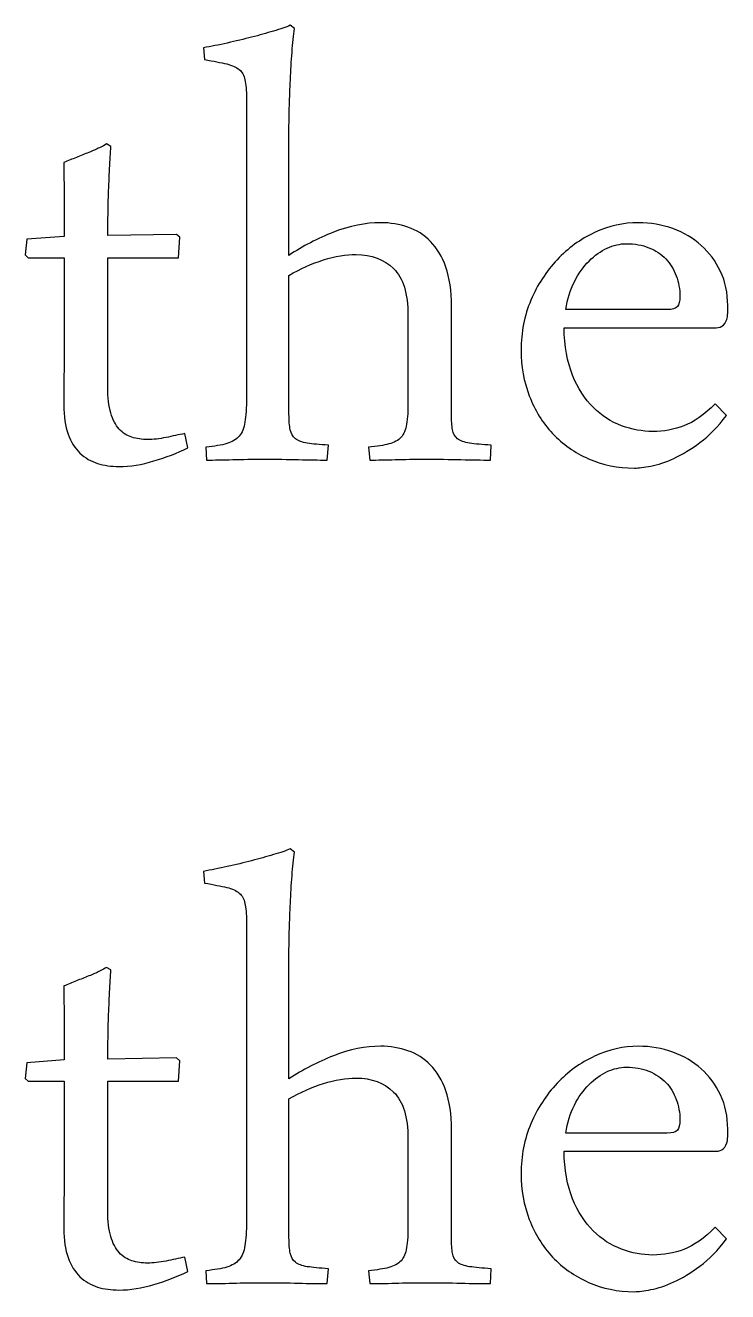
# Model space of a CAD drawing. Extents: x -303 to 288, y -142 to 145.
# Drawn here: x -35.33 to -28.11, y -122.49 to -109.47 of the extents above; entities that cross this region are included whole.
import ezdxf

# ---------------------------------------------------------------- set-up
doc = ezdxf.new("R2010")
doc.units = 0
doc.header["$MEASUREMENT"] = 0
doc.layers.add('LAYER_1', color=7, linetype='CONTINUOUS')

msp = doc.modelspace()

# ---------------------------------------------------------------- linework, layer by layer
at = {"layer": 'LAYER_1', "color": 250}
for points, knots in [([(-32.5619, -109.5019), (-32.5732, -109.571), (-32.5817, -109.6529), (-32.5888, -109.746), (-32.5888, -109.746), (-32.5958, -109.8406), (-32.6015, -109.9337), (-32.6057, -110.0282), (-32.6057, -110.0282), (-32.6099, -110.1214), (-32.6127, -110.2089), (-32.6156, -110.2921), (-32.6156, -110.2921), (-32.6184, -110.3754), (-32.6198, -110.4403), (-32.6198, -110.4911), (-32.6198, -110.4911), (-32.6198, -110.4911), (-32.6198, -111.8344), (-32.6198, -111.8344), (-32.6198, -111.8344), (-32.4787, -111.7399), (-32.3263, -111.6609), (-32.1612, -111.596), (-32.1612, -111.596), (-31.9947, -111.5311), (-31.8338, -111.4986), (-31.6772, -111.4986), (-31.6772, -111.4986), (-31.5784, -111.4986), (-31.4839, -111.5141), (-31.3964, -111.5452), (-31.3964, -111.5452), (-31.3075, -111.5748), (-31.2299, -111.6242), (-31.165, -111.6919), (-31.165, -111.6919), (-31.0986, -111.7597), (-31.0464, -111.8471), (-31.0069, -111.9558), (-31.0069, -111.9558), (-30.9688, -112.0645), (-30.9491, -112.1985), (-30.9491, -112.3551), (-30.9491, -112.3551), (-30.9491, -112.3551), (-30.9491, -113.4671), (-30.9491, -113.4671), (-30.9491, -113.4671), (-30.9491, -113.5334), (-30.9462, -113.5856), (-30.9392, -113.6265), (-30.9392, -113.6265), (-30.9321, -113.6661), (-30.9152, -113.6971), (-30.887, -113.7197), (-30.887, -113.7197), (-30.8602, -113.7408), (-30.8178, -113.7564), (-30.7628, -113.7648), (-30.7628, -113.7648), (-30.7078, -113.7733), (-30.6344, -113.7804), (-30.5398, -113.786), (-30.5398, -113.786), (-30.5398, -113.786), (-30.5483, -113.9384), (-30.5483, -113.9384), (-30.5483, -113.9384), (-30.6372, -113.9384), (-30.7374, -113.937), (-30.8517, -113.9342), (-30.8517, -113.9342), (-30.966, -113.9313), (-31.0902, -113.9299), (-31.2228, -113.9299), (-31.2228, -113.9299), (-31.3301, -113.9299), (-31.4317, -113.9313), (-31.5276, -113.9342), (-31.5276, -113.9342), (-31.625, -113.937), (-31.711, -113.9384), (-31.7887, -113.9384), (-31.7887, -113.9384), (-31.7887, -113.9384), (-31.8014, -113.8058), (-31.8014, -113.8058), (-31.8014, -113.8058), (-31.7153, -113.7973), (-31.6461, -113.7874), (-31.5925, -113.7733), (-31.5925, -113.7733), (-31.5389, -113.7592), (-31.4966, -113.7366), (-31.4683, -113.7042), (-31.4683, -113.7042), (-31.4387, -113.6731), (-31.4204, -113.628), (-31.4105, -113.5687), (-31.4105, -113.5687), (-31.4006, -113.5094), (-31.3964, -113.4276), (-31.3964, -113.3217), (-31.3964, -113.3217), (-31.3964, -113.3217), (-31.3964, -112.4497), (-31.3964, -112.4497), (-31.3964, -112.4497), (-31.3964, -112.2267), (-31.4458, -112.0673), (-31.5445, -111.9699), (-31.5445, -111.9699), (-31.6433, -111.874), (-31.7717, -111.826), (-31.9298, -111.826), (-31.9298, -111.826), (-32.0342, -111.826), (-32.1457, -111.8443), (-32.2642, -111.881), (-32.2642, -111.881), (-32.3827, -111.9191), (-32.5013, -111.9713), (-32.6198, -112.0405), (-32.6198, -112.0405), (-32.6198, -112.0405), (-32.6198, -113.4671), (-32.6198, -113.4671), (-32.6198, -113.4671), (-32.6198, -113.5334), (-32.6156, -113.5856), (-32.6071, -113.6265), (-32.6071, -113.6265), (-32.5986, -113.6661), (-32.5817, -113.6971), (-32.5535, -113.7197), (-32.5535, -113.7197), (-32.5253, -113.7408), (-32.4857, -113.7564), (-32.4321, -113.7648), (-32.4321, -113.7648), (-32.3771, -113.7733), (-32.3051, -113.7804), (-32.2148, -113.786), (-32.2148, -113.786), (-32.2148, -113.786), (-32.2275, -113.9384), (-32.2275, -113.9384), (-32.2275, -113.9384), (-32.315, -113.9384), (-32.4138, -113.937), (-32.5224, -113.9342), (-32.5224, -113.9342), (-32.6311, -113.9313), (-32.7524, -113.9299), (-32.8837, -113.9299), (-32.8837, -113.9299), (-32.9923, -113.9299), (-33.0967, -113.9313), (-33.1983, -113.9342), (-33.1983, -113.9342), (-33.2999, -113.937), (-33.3903, -113.9384), (-33.4665, -113.9384), (-33.4665, -113.9384), (-33.4665, -113.9384), (-33.4749, -113.8058), (-33.4749, -113.8058), (-33.4749, -113.8058), (-33.3846, -113.7973), (-33.3126, -113.786), (-33.259, -113.7691), (-33.259, -113.7691), (-33.204, -113.7521), (-33.1631, -113.7267), (-33.132, -113.6929), (-33.132, -113.6929), (-33.1024, -113.6576), (-33.0826, -113.6096), (-33.0728, -113.5475), (-33.0728, -113.5475), (-33.0629, -113.4854), (-33.0572, -113.4022), (-33.0572, -113.2978), (-33.0572, -113.2978), (-33.0572, -113.2978), (-33.0572, -110.2173), (-33.0572, -110.2173), (-33.0572, -110.2173), (-33.0572, -110.1383), (-33.0629, -110.0748), (-33.0728, -110.0297), (-33.0728, -110.0297), (-33.0826, -109.9845), (-33.101, -109.9492), (-33.1306, -109.9238), (-33.1306, -109.9238), (-33.1588, -109.8998), (-33.2026, -109.8801), (-33.2604, -109.866), (-33.2604, -109.866), (-33.3183, -109.8519), (-33.3945, -109.8377), (-33.4876, -109.8208), (-33.4876, -109.8208), (-33.4876, -109.8208), (-33.5003, -109.7009), (-33.5003, -109.7009), (-33.5003, -109.7009), (-33.4227, -109.6868), (-33.3409, -109.6712), (-33.2548, -109.6515), (-33.2548, -109.6515), (-33.1673, -109.6317), (-33.084, -109.612), (-33.0036, -109.5908), (-33.0036, -109.5908), (-32.9246, -109.571), (-32.8484, -109.5499), (-32.7793, -109.5287), (-32.7793, -109.5287), (-32.7087, -109.509), (-32.6508, -109.4892), (-32.6071, -109.4694), (-32.6071, -109.4694), (-32.6071, -109.4694), (-32.5619, -109.5019), (-32.5619, -109.5019)], [0, 0, 0, 0, 0.0172414, 0.0172414, 0.0172414, 0.0172414, 0.0344828, 0.0344828, 0.0344828, 0.0344828, 0.0517241, 0.0517241, 0.0517241, 0.0517241, 0.0689655, 0.0689655, 0.0689655, 0.0689655, 0.0862069, 0.0862069, 0.0862069, 0.0862069, 0.1034483, 0.1034483, 0.1034483, 0.1034483, 0.1206897, 0.1206897, 0.1206897, 0.1206897, 0.137931, 0.137931, 0.137931, 0.137931, 0.1551724, 0.1551724, 0.1551724, 0.1551724, 0.1724138, 0.1724138, 0.1724138, 0.1724138, 0.1896552, 0.1896552, 0.1896552, 0.1896552, 0.2068966, 0.2068966, 0.2068966, 0.2068966, 0.2241379, 0.2241379, 0.2241379, 0.2241379, 0.2413793, 0.2413793, 0.2413793, 0.2413793, 0.2586207, 0.2586207, 0.2586207, 0.2586207, 0.2758621, 0.2758621, 0.2758621, 0.2758621, 0.2931034, 0.2931034, 0.2931034, 0.2931034, 0.3103448, 0.3103448, 0.3103448, 0.3103448, 0.3275862, 0.3275862, 0.3275862, 0.3275862, 0.3448276, 0.3448276, 0.3448276, 0.3448276, 0.362069, 0.362069, 0.362069, 0.362069, 0.3793103, 0.3793103, 0.3793103, 0.3793103, 0.3965517, 0.3965517, 0.3965517, 0.3965517, 0.4137931, 0.4137931, 0.4137931, 0.4137931, 0.4310345, 0.4310345, 0.4310345, 0.4310345, 0.4482759, 0.4482759, 0.4482759, 0.4482759, 0.4655172, 0.4655172, 0.4655172, 0.4655172, 0.4827586, 0.4827586, 0.4827586, 0.4827586, 0.5, 0.5, 0.5, 0.5, 0.5172414, 0.5172414, 0.5172414, 0.5172414, 0.5344828, 0.5344828, 0.5344828, 0.5344828, 0.5517241, 0.5517241, 0.5517241, 0.5517241, 0.5689655, 0.5689655, 0.5689655, 0.5689655, 0.5862069, 0.5862069, 0.5862069, 0.5862069, 0.6034483, 0.6034483, 0.6034483, 0.6034483, 0.6206897, 0.6206897, 0.6206897, 0.6206897, 0.637931, 0.637931, 0.637931, 0.637931, 0.6551724, 0.6551724, 0.6551724, 0.6551724, 0.6724138, 0.6724138, 0.6724138, 0.6724138, 0.6896552, 0.6896552, 0.6896552, 0.6896552, 0.7068966, 0.7068966, 0.7068966, 0.7068966, 0.7241379, 0.7241379, 0.7241379, 0.7241379, 0.7413793, 0.7413793, 0.7413793, 0.7413793, 0.7586207, 0.7586207, 0.7586207, 0.7586207, 0.7758621, 0.7758621, 0.7758621, 0.7758621, 0.7931034, 0.7931034, 0.7931034, 0.7931034, 0.8103448, 0.8103448, 0.8103448, 0.8103448, 0.8275862, 0.8275862, 0.8275862, 0.8275862, 0.8448276, 0.8448276, 0.8448276, 0.8448276, 0.862069, 0.862069, 0.862069, 0.862069, 0.8793103, 0.8793103, 0.8793103, 0.8793103, 0.8965517, 0.8965517, 0.8965517, 0.8965517, 0.9137931, 0.9137931, 0.9137931, 0.9137931, 0.9310345, 0.9310345, 0.9310345, 0.9310345, 0.9482759, 0.9482759, 0.9482759, 0.9482759, 0.9655172, 0.9655172, 0.9655172, 0.9655172, 1, 1, 1, 1]), ([(-34.45, -110.714), (-34.4556, -110.7804), (-34.4613, -110.8566), (-34.4641, -110.9426), (-34.4641, -110.9426), (-34.4683, -111.0301), (-34.4726, -111.1162), (-34.4754, -111.2037), (-34.4754, -111.2037), (-34.4782, -111.2912), (-34.4796, -111.3716), (-34.481, -111.4478), (-34.481, -111.4478), (-34.4824, -111.524), (-34.4839, -111.5847), (-34.4839, -111.6313), (-34.4839, -111.6313), (-34.4839, -111.6313), (-33.7769, -111.6186), (-33.7769, -111.6186), (-33.7769, -111.6186), (-33.7769, -111.6186), (-33.743, -111.6482), (-33.743, -111.6482), (-33.743, -111.6482), (-33.743, -111.6482), (-33.7557, -111.8584), (-33.7557, -111.8584), (-33.7557, -111.8584), (-33.7557, -111.8584), (-34.4839, -111.8584), (-34.4839, -111.8584), (-34.4839, -111.8584), (-34.4839, -111.8584), (-34.4839, -113.1905), (-34.4839, -113.1905), (-34.4839, -113.1905), (-34.4839, -113.2978), (-34.4726, -113.3852), (-34.4528, -113.4544), (-34.4528, -113.4544), (-34.4316, -113.5235), (-34.4034, -113.5786), (-34.3653, -113.6195), (-34.3653, -113.6195), (-34.3286, -113.6618), (-34.2849, -113.69), (-34.2355, -113.7042), (-34.2355, -113.7042), (-34.1861, -113.7197), (-34.1325, -113.7281), (-34.0746, -113.7281), (-34.0746, -113.7281), (-34.014, -113.7281), (-33.9505, -113.7211), (-33.8841, -113.707), (-33.8841, -113.707), (-33.8178, -113.6929), (-33.7529, -113.6788), (-33.6894, -113.6661), (-33.6894, -113.6661), (-33.6894, -113.6661), (-33.6612, -113.8142), (-33.6612, -113.8142), (-33.6612, -113.8142), (-33.7684, -113.8664), (-33.8841, -113.9116), (-34.0083, -113.9483), (-34.0083, -113.9483), (-34.1325, -113.9864), (-34.2524, -114.0047), (-34.3681, -114.0047), (-34.3681, -114.0047), (-34.4472, -114.0047), (-34.522, -113.9948), (-34.5883, -113.9737), (-34.5883, -113.9737), (-34.656, -113.9525), (-34.7167, -113.9172), (-34.7689, -113.8678), (-34.7689, -113.8678), (-34.8211, -113.8185), (-34.862, -113.7535), (-34.8902, -113.6717), (-34.8902, -113.6717), (-34.9199, -113.5899), (-34.934, -113.4911), (-34.934, -113.3725), (-34.934, -113.3725), (-34.934, -113.3725), (-34.934, -113.2611), (-34.934, -113.2611), (-34.934, -113.2611), (-34.934, -113.2103), (-34.934, -113.1313), (-34.9326, -113.0212), (-34.9326, -113.0212), (-34.9312, -112.9097), (-34.9298, -112.763), (-34.9298, -112.5781), (-34.9298, -112.5781), (-34.9298, -112.5781), (-34.9298, -111.8584), (-34.9298, -111.8584), (-34.9298, -111.8584), (-34.9298, -111.8584), (-35.3023, -111.8584), (-35.3023, -111.8584), (-35.3023, -111.8584), (-35.3023, -111.8584), (-35.3305, -111.8302), (-35.3305, -111.8302), (-35.3305, -111.8302), (-35.3305, -111.8302), (-35.315, -111.6694), (-35.315, -111.6694), (-35.315, -111.6694), (-35.315, -111.6694), (-34.9298, -111.6397), (-34.9298, -111.6397), (-34.9298, -111.6397), (-34.9298, -111.6397), (-34.9298, -111.2968), (-34.9298, -111.2968), (-34.9298, -111.2968), (-34.9298, -111.2277), (-34.9312, -111.1571), (-34.9326, -111.0866), (-34.9326, -111.0866), (-34.934, -111.0146), (-34.934, -110.9455), (-34.934, -110.8791), (-34.934, -110.8791), (-34.8931, -110.8622), (-34.8493, -110.8453), (-34.8056, -110.8269), (-34.8056, -110.8269), (-34.7618, -110.81), (-34.7195, -110.7916), (-34.6772, -110.7761), (-34.6772, -110.7761), (-34.6363, -110.7592), (-34.5996, -110.7437), (-34.5685, -110.7281), (-34.5685, -110.7281), (-34.5361, -110.7126), (-34.5121, -110.6999), (-34.4951, -110.6886), (-34.4951, -110.6886), (-34.4951, -110.6886), (-34.45, -110.714), (-34.45, -110.714)], [0, 0, 0, 0, 0.025641, 0.025641, 0.025641, 0.025641, 0.0512821, 0.0512821, 0.0512821, 0.0512821, 0.0769231, 0.0769231, 0.0769231, 0.0769231, 0.1025641, 0.1025641, 0.1025641, 0.1025641, 0.1282051, 0.1282051, 0.1282051, 0.1282051, 0.1538462, 0.1538462, 0.1538462, 0.1538462, 0.1794872, 0.1794872, 0.1794872, 0.1794872, 0.2051282, 0.2051282, 0.2051282, 0.2051282, 0.2307692, 0.2307692, 0.2307692, 0.2307692, 0.2564103, 0.2564103, 0.2564103, 0.2564103, 0.2820513, 0.2820513, 0.2820513, 0.2820513, 0.3076923, 0.3076923, 0.3076923, 0.3076923, 0.3333333, 0.3333333, 0.3333333, 0.3333333, 0.3589744, 0.3589744, 0.3589744, 0.3589744, 0.3846154, 0.3846154, 0.3846154, 0.3846154, 0.4102564, 0.4102564, 0.4102564, 0.4102564, 0.4358974, 0.4358974, 0.4358974, 0.4358974, 0.4615385, 0.4615385, 0.4615385, 0.4615385, 0.4871795, 0.4871795, 0.4871795, 0.4871795, 0.5128205, 0.5128205, 0.5128205, 0.5128205, 0.5384615, 0.5384615, 0.5384615, 0.5384615, 0.5641026, 0.5641026, 0.5641026, 0.5641026, 0.5897436, 0.5897436, 0.5897436, 0.5897436, 0.6153846, 0.6153846, 0.6153846, 0.6153846, 0.6410256, 0.6410256, 0.6410256, 0.6410256, 0.6666667, 0.6666667, 0.6666667, 0.6666667, 0.6923077, 0.6923077, 0.6923077, 0.6923077, 0.7179487, 0.7179487, 0.7179487, 0.7179487, 0.7435897, 0.7435897, 0.7435897, 0.7435897, 0.7692308, 0.7692308, 0.7692308, 0.7692308, 0.7948718, 0.7948718, 0.7948718, 0.7948718, 0.8205128, 0.8205128, 0.8205128, 0.8205128, 0.8461538, 0.8461538, 0.8461538, 0.8461538, 0.8717949, 0.8717949, 0.8717949, 0.8717949, 0.8974359, 0.8974359, 0.8974359, 0.8974359, 0.9230769, 0.9230769, 0.9230769, 0.9230769, 0.9487179, 0.9487179, 0.9487179, 0.9487179, 1, 1, 1, 1]), ([(-28.1212, -113.4798), (-28.2101, -113.5955), (-28.3004, -113.6886), (-28.395, -113.7592), (-28.395, -113.7592), (-28.4881, -113.8283), (-28.5784, -113.8834), (-28.6631, -113.9215), (-28.6631, -113.9215), (-28.7492, -113.961), (-28.8268, -113.9864), (-28.8987, -114.0005), (-28.8987, -114.0005), (-28.9707, -114.0146), (-29.0271, -114.0217), (-29.0681, -114.0217), (-29.0681, -114.0217), (-29.2388, -114.0217), (-29.3969, -113.9892), (-29.5394, -113.9257), (-29.5394, -113.9257), (-29.6833, -113.8622), (-29.8061, -113.7761), (-29.9091, -113.6661), (-29.9091, -113.6661), (-30.0135, -113.556), (-30.0925, -113.4262), (-30.149, -113.2794), (-30.149, -113.2794), (-30.2054, -113.1313), (-30.2336, -112.9746), (-30.2336, -112.8095), (-30.2336, -112.8095), (-30.2336, -112.6247), (-30.1998, -112.4539), (-30.1334, -112.2945), (-30.1334, -112.2945), (-30.0657, -112.1364), (-29.9754, -111.9981), (-29.8639, -111.8796), (-29.8639, -111.8796), (-29.7524, -111.7611), (-29.624, -111.6679), (-29.4773, -111.6002), (-29.4773, -111.6002), (-29.3319, -111.5325), (-29.181, -111.4986), (-29.0271, -111.4986), (-29.0271, -111.4986), (-28.903, -111.4986), (-28.7858, -111.5198), (-28.673, -111.5593), (-28.673, -111.5593), (-28.5615, -111.5988), (-28.4641, -111.6567), (-28.3823, -111.7314), (-28.3823, -111.7314), (-28.299, -111.8048), (-28.2327, -111.8951), (-28.1833, -111.9995), (-28.1833, -111.9995), (-28.1339, -112.104), (-28.1099, -112.2211), (-28.1099, -112.3509), (-28.1099, -112.3509), (-28.1099, -112.3509), (-28.1099, -112.4088), (-28.1099, -112.4088), (-28.1099, -112.4088), (-28.1099, -112.4088), (-28.1128, -112.4666), (-28.1128, -112.4666), (-28.1128, -112.4666), (-28.1269, -112.5414), (-28.1664, -112.5781), (-28.2285, -112.5781), (-28.2285, -112.5781), (-28.2285, -112.5781), (-29.792, -112.5781), (-29.792, -112.5781), (-29.792, -112.5781), (-29.7891, -112.7686), (-29.7595, -112.9309), (-29.7045, -113.0663), (-29.7045, -113.0663), (-29.6494, -113.2018), (-29.5789, -113.3119), (-29.4914, -113.3965), (-29.4914, -113.3965), (-29.4053, -113.4826), (-29.308, -113.5447), (-29.2007, -113.5856), (-29.2007, -113.5856), (-29.0935, -113.6251), (-28.9876, -113.6449), (-28.8818, -113.6449), (-28.8818, -113.6449), (-28.7689, -113.6449), (-28.6617, -113.6251), (-28.5601, -113.587), (-28.5601, -113.587), (-28.4585, -113.5489), (-28.3498, -113.4727), (-28.2369, -113.3598), (-28.2369, -113.3598), (-28.2369, -113.3598), (-28.1212, -113.4798), (-28.1212, -113.4798)], [0, 0, 0, 0, 0.0357143, 0.0357143, 0.0357143, 0.0357143, 0.0714286, 0.0714286, 0.0714286, 0.0714286, 0.1071429, 0.1071429, 0.1071429, 0.1071429, 0.1428571, 0.1428571, 0.1428571, 0.1428571, 0.1785714, 0.1785714, 0.1785714, 0.1785714, 0.2142857, 0.2142857, 0.2142857, 0.2142857, 0.25, 0.25, 0.25, 0.25, 0.2857143, 0.2857143, 0.2857143, 0.2857143, 0.3214286, 0.3214286, 0.3214286, 0.3214286, 0.3571429, 0.3571429, 0.3571429, 0.3571429, 0.3928571, 0.3928571, 0.3928571, 0.3928571, 0.4285714, 0.4285714, 0.4285714, 0.4285714, 0.4642857, 0.4642857, 0.4642857, 0.4642857, 0.5, 0.5, 0.5, 0.5, 0.5357143, 0.5357143, 0.5357143, 0.5357143, 0.5714286, 0.5714286, 0.5714286, 0.5714286, 0.6071429, 0.6071429, 0.6071429, 0.6071429, 0.6428571, 0.6428571, 0.6428571, 0.6428571, 0.6785714, 0.6785714, 0.6785714, 0.6785714, 0.7142857, 0.7142857, 0.7142857, 0.7142857, 0.75, 0.75, 0.75, 0.75, 0.7857143, 0.7857143, 0.7857143, 0.7857143, 0.8214286, 0.8214286, 0.8214286, 0.8214286, 0.8571429, 0.8571429, 0.8571429, 0.8571429, 0.8928571, 0.8928571, 0.8928571, 0.8928571, 0.9285714, 0.9285714, 0.9285714, 0.9285714, 1, 1, 1, 1]), ([(-28.7336, -112.3918), (-28.6786, -112.3918), (-28.6419, -112.382), (-28.6264, -112.3608), (-28.6264, -112.3608), (-28.6095, -112.341), (-28.601, -112.3058), (-28.601, -112.2564), (-28.601, -112.2564), (-28.601, -112.1816), (-28.6137, -112.111), (-28.6391, -112.0447), (-28.6391, -112.0447), (-28.6631, -111.9784), (-28.6984, -111.9205), (-28.7463, -111.8711), (-28.7463, -111.8711), (-28.7929, -111.8217), (-28.8508, -111.7837), (-28.9199, -111.7554), (-28.9199, -111.7554), (-28.989, -111.7286), (-29.0652, -111.7145), (-29.1513, -111.7145), (-29.1513, -111.7145), (-29.2176, -111.7145), (-29.284, -111.73), (-29.3489, -111.7597), (-29.3489, -111.7597), (-29.4152, -111.7907), (-29.4773, -111.8344), (-29.5351, -111.8923), (-29.5351, -111.8923), (-29.593, -111.9502), (-29.6438, -112.0207), (-29.6861, -112.1054), (-29.6861, -112.1054), (-29.7285, -112.1886), (-29.7581, -112.2846), (-29.775, -112.3918), (-29.775, -112.3918), (-29.775, -112.3918), (-28.7336, -112.3918), (-28.7336, -112.3918)], [0, 0, 0, 0, 0.0833333, 0.0833333, 0.0833333, 0.0833333, 0.1666667, 0.1666667, 0.1666667, 0.1666667, 0.25, 0.25, 0.25, 0.25, 0.3333333, 0.3333333, 0.3333333, 0.3333333, 0.4166667, 0.4166667, 0.4166667, 0.4166667, 0.5, 0.5, 0.5, 0.5, 0.5833333, 0.5833333, 0.5833333, 0.5833333, 0.6666667, 0.6666667, 0.6666667, 0.6666667, 0.75, 0.75, 0.75, 0.75, 0.8333333, 0.8333333, 0.8333333, 0.8333333, 1, 1, 1, 1]), ([(-32.5619, -117.9685), (-32.5732, -118.0376), (-32.5817, -118.1195), (-32.5888, -118.2126), (-32.5888, -118.2126), (-32.5958, -118.3072), (-32.6015, -118.4003), (-32.6057, -118.4948), (-32.6057, -118.4948), (-32.6099, -118.588), (-32.6127, -118.6755), (-32.6156, -118.7587), (-32.6156, -118.7587), (-32.6184, -118.842), (-32.6198, -118.9069), (-32.6198, -118.9577), (-32.6198, -118.9577), (-32.6198, -118.9577), (-32.6198, -120.301), (-32.6198, -120.301), (-32.6198, -120.301), (-32.4787, -120.2065), (-32.3263, -120.1275), (-32.1612, -120.0626), (-32.1612, -120.0626), (-31.9947, -119.9977), (-31.8338, -119.9652), (-31.6772, -119.9652), (-31.6772, -119.9652), (-31.5784, -119.9652), (-31.4839, -119.9807), (-31.3964, -120.0118), (-31.3964, -120.0118), (-31.3075, -120.0414), (-31.2299, -120.0908), (-31.165, -120.1585), (-31.165, -120.1585), (-31.0986, -120.2263), (-31.0464, -120.3137), (-31.0069, -120.4224), (-31.0069, -120.4224), (-30.9688, -120.5311), (-30.9491, -120.6651), (-30.9491, -120.8217), (-30.9491, -120.8217), (-30.9491, -120.8217), (-30.9491, -121.9337), (-30.9491, -121.9337), (-30.9491, -121.9337), (-30.9491, -122), (-30.9462, -122.0522), (-30.9392, -122.0931), (-30.9392, -122.0931), (-30.9321, -122.1327), (-30.9152, -122.1637), (-30.887, -122.1863), (-30.887, -122.1863), (-30.8602, -122.2074), (-30.8178, -122.223), (-30.7628, -122.2314), (-30.7628, -122.2314), (-30.7078, -122.2399), (-30.6344, -122.247), (-30.5398, -122.2526), (-30.5398, -122.2526), (-30.5398, -122.2526), (-30.5483, -122.405), (-30.5483, -122.405), (-30.5483, -122.405), (-30.6372, -122.405), (-30.7374, -122.4036), (-30.8517, -122.4008), (-30.8517, -122.4008), (-30.966, -122.3979), (-31.0902, -122.3965), (-31.2228, -122.3965), (-31.2228, -122.3965), (-31.3301, -122.3965), (-31.4317, -122.3979), (-31.5276, -122.4008), (-31.5276, -122.4008), (-31.625, -122.4036), (-31.711, -122.405), (-31.7887, -122.405), (-31.7887, -122.405), (-31.7887, -122.405), (-31.8014, -122.2724), (-31.8014, -122.2724), (-31.8014, -122.2724), (-31.7153, -122.2639), (-31.6461, -122.254), (-31.5925, -122.2399), (-31.5925, -122.2399), (-31.5389, -122.2258), (-31.4966, -122.2032), (-31.4683, -122.1708), (-31.4683, -122.1708), (-31.4387, -122.1397), (-31.4204, -122.0946), (-31.4105, -122.0353), (-31.4105, -122.0353), (-31.4006, -121.976), (-31.3964, -121.8942), (-31.3964, -121.7883), (-31.3964, -121.7883), (-31.3964, -121.7883), (-31.3964, -120.9163), (-31.3964, -120.9163), (-31.3964, -120.9163), (-31.3964, -120.6933), (-31.4458, -120.5339), (-31.5445, -120.4365), (-31.5445, -120.4365), (-31.6433, -120.3406), (-31.7717, -120.2926), (-31.9298, -120.2926), (-31.9298, -120.2926), (-32.0342, -120.2926), (-32.1457, -120.3109), (-32.2642, -120.3476), (-32.2642, -120.3476), (-32.3827, -120.3857), (-32.5013, -120.4379), (-32.6198, -120.5071), (-32.6198, -120.5071), (-32.6198, -120.5071), (-32.6198, -121.9337), (-32.6198, -121.9337), (-32.6198, -121.9337), (-32.6198, -122), (-32.6156, -122.0522), (-32.6071, -122.0931), (-32.6071, -122.0931), (-32.5986, -122.1327), (-32.5817, -122.1637), (-32.5535, -122.1863), (-32.5535, -122.1863), (-32.5253, -122.2074), (-32.4857, -122.223), (-32.4321, -122.2314), (-32.4321, -122.2314), (-32.3771, -122.2399), (-32.3051, -122.247), (-32.2148, -122.2526), (-32.2148, -122.2526), (-32.2148, -122.2526), (-32.2275, -122.405), (-32.2275, -122.405), (-32.2275, -122.405), (-32.315, -122.405), (-32.4138, -122.4036), (-32.5224, -122.4008), (-32.5224, -122.4008), (-32.6311, -122.3979), (-32.7524, -122.3965), (-32.8837, -122.3965), (-32.8837, -122.3965), (-32.9923, -122.3965), (-33.0967, -122.3979), (-33.1983, -122.4008), (-33.1983, -122.4008), (-33.2999, -122.4036), (-33.3903, -122.405), (-33.4665, -122.405), (-33.4665, -122.405), (-33.4665, -122.405), (-33.4749, -122.2724), (-33.4749, -122.2724), (-33.4749, -122.2724), (-33.3846, -122.2639), (-33.3126, -122.2526), (-33.259, -122.2357), (-33.259, -122.2357), (-33.204, -122.2187), (-33.1631, -122.1933), (-33.132, -122.1595), (-33.132, -122.1595), (-33.1024, -122.1242), (-33.0826, -122.0762), (-33.0728, -122.0141), (-33.0728, -122.0141), (-33.0629, -121.952), (-33.0572, -121.8688), (-33.0572, -121.7644), (-33.0572, -121.7644), (-33.0572, -121.7644), (-33.0572, -118.6839), (-33.0572, -118.6839), (-33.0572, -118.6839), (-33.0572, -118.6049), (-33.0629, -118.5414), (-33.0728, -118.4963), (-33.0728, -118.4963), (-33.0826, -118.4511), (-33.101, -118.4158), (-33.1306, -118.3904), (-33.1306, -118.3904), (-33.1588, -118.3664), (-33.2026, -118.3467), (-33.2604, -118.3326), (-33.2604, -118.3326), (-33.3183, -118.3185), (-33.3945, -118.3043), (-33.4876, -118.2874), (-33.4876, -118.2874), (-33.4876, -118.2874), (-33.5003, -118.1675), (-33.5003, -118.1675), (-33.5003, -118.1675), (-33.4227, -118.1534), (-33.3409, -118.1378), (-33.2548, -118.1181), (-33.2548, -118.1181), (-33.1673, -118.0983), (-33.084, -118.0786), (-33.0036, -118.0574), (-33.0036, -118.0574), (-32.9246, -118.0376), (-32.8484, -118.0165), (-32.7793, -117.9953), (-32.7793, -117.9953), (-32.7087, -117.9756), (-32.6508, -117.9558), (-32.6071, -117.936), (-32.6071, -117.936), (-32.6071, -117.936), (-32.5619, -117.9685), (-32.5619, -117.9685)], [0, 0, 0, 0, 0.0172414, 0.0172414, 0.0172414, 0.0172414, 0.0344828, 0.0344828, 0.0344828, 0.0344828, 0.0517241, 0.0517241, 0.0517241, 0.0517241, 0.0689655, 0.0689655, 0.0689655, 0.0689655, 0.0862069, 0.0862069, 0.0862069, 0.0862069, 0.1034483, 0.1034483, 0.1034483, 0.1034483, 0.1206897, 0.1206897, 0.1206897, 0.1206897, 0.137931, 0.137931, 0.137931, 0.137931, 0.1551724, 0.1551724, 0.1551724, 0.1551724, 0.1724138, 0.1724138, 0.1724138, 0.1724138, 0.1896552, 0.1896552, 0.1896552, 0.1896552, 0.2068966, 0.2068966, 0.2068966, 0.2068966, 0.2241379, 0.2241379, 0.2241379, 0.2241379, 0.2413793, 0.2413793, 0.2413793, 0.2413793, 0.2586207, 0.2586207, 0.2586207, 0.2586207, 0.2758621, 0.2758621, 0.2758621, 0.2758621, 0.2931034, 0.2931034, 0.2931034, 0.2931034, 0.3103448, 0.3103448, 0.3103448, 0.3103448, 0.3275862, 0.3275862, 0.3275862, 0.3275862, 0.3448276, 0.3448276, 0.3448276, 0.3448276, 0.362069, 0.362069, 0.362069, 0.362069, 0.3793103, 0.3793103, 0.3793103, 0.3793103, 0.3965517, 0.3965517, 0.3965517, 0.3965517, 0.4137931, 0.4137931, 0.4137931, 0.4137931, 0.4310345, 0.4310345, 0.4310345, 0.4310345, 0.4482759, 0.4482759, 0.4482759, 0.4482759, 0.4655172, 0.4655172, 0.4655172, 0.4655172, 0.4827586, 0.4827586, 0.4827586, 0.4827586, 0.5, 0.5, 0.5, 0.5, 0.5172414, 0.5172414, 0.5172414, 0.5172414, 0.5344828, 0.5344828, 0.5344828, 0.5344828, 0.5517241, 0.5517241, 0.5517241, 0.5517241, 0.5689655, 0.5689655, 0.5689655, 0.5689655, 0.5862069, 0.5862069, 0.5862069, 0.5862069, 0.6034483, 0.6034483, 0.6034483, 0.6034483, 0.6206897, 0.6206897, 0.6206897, 0.6206897, 0.637931, 0.637931, 0.637931, 0.637931, 0.6551724, 0.6551724, 0.6551724, 0.6551724, 0.6724138, 0.6724138, 0.6724138, 0.6724138, 0.6896552, 0.6896552, 0.6896552, 0.6896552, 0.7068966, 0.7068966, 0.7068966, 0.7068966, 0.7241379, 0.7241379, 0.7241379, 0.7241379, 0.7413793, 0.7413793, 0.7413793, 0.7413793, 0.7586207, 0.7586207, 0.7586207, 0.7586207, 0.7758621, 0.7758621, 0.7758621, 0.7758621, 0.7931034, 0.7931034, 0.7931034, 0.7931034, 0.8103448, 0.8103448, 0.8103448, 0.8103448, 0.8275862, 0.8275862, 0.8275862, 0.8275862, 0.8448276, 0.8448276, 0.8448276, 0.8448276, 0.862069, 0.862069, 0.862069, 0.862069, 0.8793103, 0.8793103, 0.8793103, 0.8793103, 0.8965517, 0.8965517, 0.8965517, 0.8965517, 0.9137931, 0.9137931, 0.9137931, 0.9137931, 0.9310345, 0.9310345, 0.9310345, 0.9310345, 0.9482759, 0.9482759, 0.9482759, 0.9482759, 0.9655172, 0.9655172, 0.9655172, 0.9655172, 1, 1, 1, 1]), ([(-34.45, -119.1806), (-34.4556, -119.247), (-34.4613, -119.3232), (-34.4641, -119.4092), (-34.4641, -119.4092), (-34.4683, -119.4967), (-34.4726, -119.5828), (-34.4754, -119.6703), (-34.4754, -119.6703), (-34.4782, -119.7578), (-34.4796, -119.8382), (-34.481, -119.9144), (-34.481, -119.9144), (-34.4824, -119.9906), (-34.4839, -120.0513), (-34.4839, -120.0979), (-34.4839, -120.0979), (-34.4839, -120.0979), (-33.7769, -120.0852), (-33.7769, -120.0852), (-33.7769, -120.0852), (-33.7769, -120.0852), (-33.743, -120.1148), (-33.743, -120.1148), (-33.743, -120.1148), (-33.743, -120.1148), (-33.7557, -120.325), (-33.7557, -120.325), (-33.7557, -120.325), (-33.7557, -120.325), (-34.4839, -120.325), (-34.4839, -120.325), (-34.4839, -120.325), (-34.4839, -120.325), (-34.4839, -121.6571), (-34.4839, -121.6571), (-34.4839, -121.6571), (-34.4839, -121.7644), (-34.4726, -121.8518), (-34.4528, -121.921), (-34.4528, -121.921), (-34.4316, -121.9901), (-34.4034, -122.0452), (-34.3653, -122.0861), (-34.3653, -122.0861), (-34.3286, -122.1284), (-34.2849, -122.1566), (-34.2355, -122.1708), (-34.2355, -122.1708), (-34.1861, -122.1863), (-34.1325, -122.1947), (-34.0746, -122.1947), (-34.0746, -122.1947), (-34.014, -122.1947), (-33.9505, -122.1877), (-33.8841, -122.1736), (-33.8841, -122.1736), (-33.8178, -122.1595), (-33.7529, -122.1454), (-33.6894, -122.1327), (-33.6894, -122.1327), (-33.6894, -122.1327), (-33.6612, -122.2808), (-33.6612, -122.2808), (-33.6612, -122.2808), (-33.7684, -122.333), (-33.8841, -122.3782), (-34.0083, -122.4149), (-34.0083, -122.4149), (-34.1325, -122.453), (-34.2524, -122.4713), (-34.3681, -122.4713), (-34.3681, -122.4713), (-34.4472, -122.4713), (-34.522, -122.4614), (-34.5883, -122.4403), (-34.5883, -122.4403), (-34.656, -122.4191), (-34.7167, -122.3838), (-34.7689, -122.3344), (-34.7689, -122.3344), (-34.8211, -122.2851), (-34.862, -122.2201), (-34.8902, -122.1383), (-34.8902, -122.1383), (-34.9199, -122.0565), (-34.934, -121.9577), (-34.934, -121.8391), (-34.934, -121.8391), (-34.934, -121.8391), (-34.934, -121.7277), (-34.934, -121.7277), (-34.934, -121.7277), (-34.934, -121.6769), (-34.934, -121.5979), (-34.9326, -121.4878), (-34.9326, -121.4878), (-34.9312, -121.3763), (-34.9298, -121.2296), (-34.9298, -121.0447), (-34.9298, -121.0447), (-34.9298, -121.0447), (-34.9298, -120.325), (-34.9298, -120.325), (-34.9298, -120.325), (-34.9298, -120.325), (-35.3023, -120.325), (-35.3023, -120.325), (-35.3023, -120.325), (-35.3023, -120.325), (-35.3305, -120.2968), (-35.3305, -120.2968), (-35.3305, -120.2968), (-35.3305, -120.2968), (-35.315, -120.136), (-35.315, -120.136), (-35.315, -120.136), (-35.315, -120.136), (-34.9298, -120.1063), (-34.9298, -120.1063), (-34.9298, -120.1063), (-34.9298, -120.1063), (-34.9298, -119.7634), (-34.9298, -119.7634), (-34.9298, -119.7634), (-34.9298, -119.6943), (-34.9312, -119.6237), (-34.9326, -119.5532), (-34.9326, -119.5532), (-34.934, -119.4812), (-34.934, -119.4121), (-34.934, -119.3457), (-34.934, -119.3457), (-34.8931, -119.3288), (-34.8493, -119.3119), (-34.8056, -119.2935), (-34.8056, -119.2935), (-34.7618, -119.2766), (-34.7195, -119.2582), (-34.6772, -119.2427), (-34.6772, -119.2427), (-34.6363, -119.2258), (-34.5996, -119.2103), (-34.5685, -119.1947), (-34.5685, -119.1947), (-34.5361, -119.1792), (-34.5121, -119.1665), (-34.4951, -119.1552), (-34.4951, -119.1552), (-34.4951, -119.1552), (-34.45, -119.1806), (-34.45, -119.1806)], [0, 0, 0, 0, 0.025641, 0.025641, 0.025641, 0.025641, 0.0512821, 0.0512821, 0.0512821, 0.0512821, 0.0769231, 0.0769231, 0.0769231, 0.0769231, 0.1025641, 0.1025641, 0.1025641, 0.1025641, 0.1282051, 0.1282051, 0.1282051, 0.1282051, 0.1538462, 0.1538462, 0.1538462, 0.1538462, 0.1794872, 0.1794872, 0.1794872, 0.1794872, 0.2051282, 0.2051282, 0.2051282, 0.2051282, 0.2307692, 0.2307692, 0.2307692, 0.2307692, 0.2564103, 0.2564103, 0.2564103, 0.2564103, 0.2820513, 0.2820513, 0.2820513, 0.2820513, 0.3076923, 0.3076923, 0.3076923, 0.3076923, 0.3333333, 0.3333333, 0.3333333, 0.3333333, 0.3589744, 0.3589744, 0.3589744, 0.3589744, 0.3846154, 0.3846154, 0.3846154, 0.3846154, 0.4102564, 0.4102564, 0.4102564, 0.4102564, 0.4358974, 0.4358974, 0.4358974, 0.4358974, 0.4615385, 0.4615385, 0.4615385, 0.4615385, 0.4871795, 0.4871795, 0.4871795, 0.4871795, 0.5128205, 0.5128205, 0.5128205, 0.5128205, 0.5384615, 0.5384615, 0.5384615, 0.5384615, 0.5641026, 0.5641026, 0.5641026, 0.5641026, 0.5897436, 0.5897436, 0.5897436, 0.5897436, 0.6153846, 0.6153846, 0.6153846, 0.6153846, 0.6410256, 0.6410256, 0.6410256, 0.6410256, 0.6666667, 0.6666667, 0.6666667, 0.6666667, 0.6923077, 0.6923077, 0.6923077, 0.6923077, 0.7179487, 0.7179487, 0.7179487, 0.7179487, 0.7435897, 0.7435897, 0.7435897, 0.7435897, 0.7692308, 0.7692308, 0.7692308, 0.7692308, 0.7948718, 0.7948718, 0.7948718, 0.7948718, 0.8205128, 0.8205128, 0.8205128, 0.8205128, 0.8461538, 0.8461538, 0.8461538, 0.8461538, 0.8717949, 0.8717949, 0.8717949, 0.8717949, 0.8974359, 0.8974359, 0.8974359, 0.8974359, 0.9230769, 0.9230769, 0.9230769, 0.9230769, 0.9487179, 0.9487179, 0.9487179, 0.9487179, 1, 1, 1, 1]), ([(-28.1212, -121.9464), (-28.2101, -122.0621), (-28.3004, -122.1552), (-28.395, -122.2258), (-28.395, -122.2258), (-28.4881, -122.2949), (-28.5784, -122.35), (-28.6631, -122.3881), (-28.6631, -122.3881), (-28.7492, -122.4276), (-28.8268, -122.453), (-28.8987, -122.4671), (-28.8987, -122.4671), (-28.9707, -122.4812), (-29.0271, -122.4883), (-29.0681, -122.4883), (-29.0681, -122.4883), (-29.2388, -122.4883), (-29.3969, -122.4558), (-29.5394, -122.3923), (-29.5394, -122.3923), (-29.6833, -122.3288), (-29.8061, -122.2427), (-29.9091, -122.1327), (-29.9091, -122.1327), (-30.0135, -122.0226), (-30.0925, -121.8928), (-30.149, -121.746), (-30.149, -121.746), (-30.2054, -121.5979), (-30.2336, -121.4412), (-30.2336, -121.2761), (-30.2336, -121.2761), (-30.2336, -121.0913), (-30.1998, -120.9205), (-30.1334, -120.7611), (-30.1334, -120.7611), (-30.0657, -120.603), (-29.9754, -120.4647), (-29.8639, -120.3462), (-29.8639, -120.3462), (-29.7524, -120.2277), (-29.624, -120.1345), (-29.4773, -120.0668), (-29.4773, -120.0668), (-29.3319, -119.9991), (-29.181, -119.9652), (-29.0271, -119.9652), (-29.0271, -119.9652), (-28.903, -119.9652), (-28.7858, -119.9864), (-28.673, -120.0259), (-28.673, -120.0259), (-28.5615, -120.0654), (-28.4641, -120.1233), (-28.3823, -120.198), (-28.3823, -120.198), (-28.299, -120.2714), (-28.2327, -120.3617), (-28.1833, -120.4661), (-28.1833, -120.4661), (-28.1339, -120.5706), (-28.1099, -120.6877), (-28.1099, -120.8175), (-28.1099, -120.8175), (-28.1099, -120.8175), (-28.1099, -120.8754), (-28.1099, -120.8754), (-28.1099, -120.8754), (-28.1099, -120.8754), (-28.1128, -120.9332), (-28.1128, -120.9332), (-28.1128, -120.9332), (-28.1269, -121.008), (-28.1664, -121.0447), (-28.2285, -121.0447), (-28.2285, -121.0447), (-28.2285, -121.0447), (-29.792, -121.0447), (-29.792, -121.0447), (-29.792, -121.0447), (-29.7891, -121.2352), (-29.7595, -121.3975), (-29.7045, -121.5329), (-29.7045, -121.5329), (-29.6494, -121.6684), (-29.5789, -121.7785), (-29.4914, -121.8631), (-29.4914, -121.8631), (-29.4053, -121.9492), (-29.308, -122.0113), (-29.2007, -122.0522), (-29.2007, -122.0522), (-29.0935, -122.0917), (-28.9876, -122.1115), (-28.8818, -122.1115), (-28.8818, -122.1115), (-28.7689, -122.1115), (-28.6617, -122.0917), (-28.5601, -122.0536), (-28.5601, -122.0536), (-28.4585, -122.0155), (-28.3498, -121.9393), (-28.2369, -121.8264), (-28.2369, -121.8264), (-28.2369, -121.8264), (-28.1212, -121.9464), (-28.1212, -121.9464)], [0, 0, 0, 0, 0.0357143, 0.0357143, 0.0357143, 0.0357143, 0.0714286, 0.0714286, 0.0714286, 0.0714286, 0.1071429, 0.1071429, 0.1071429, 0.1071429, 0.1428571, 0.1428571, 0.1428571, 0.1428571, 0.1785714, 0.1785714, 0.1785714, 0.1785714, 0.2142857, 0.2142857, 0.2142857, 0.2142857, 0.25, 0.25, 0.25, 0.25, 0.2857143, 0.2857143, 0.2857143, 0.2857143, 0.3214286, 0.3214286, 0.3214286, 0.3214286, 0.3571429, 0.3571429, 0.3571429, 0.3571429, 0.3928571, 0.3928571, 0.3928571, 0.3928571, 0.4285714, 0.4285714, 0.4285714, 0.4285714, 0.4642857, 0.4642857, 0.4642857, 0.4642857, 0.5, 0.5, 0.5, 0.5, 0.5357143, 0.5357143, 0.5357143, 0.5357143, 0.5714286, 0.5714286, 0.5714286, 0.5714286, 0.6071429, 0.6071429, 0.6071429, 0.6071429, 0.6428571, 0.6428571, 0.6428571, 0.6428571, 0.6785714, 0.6785714, 0.6785714, 0.6785714, 0.7142857, 0.7142857, 0.7142857, 0.7142857, 0.75, 0.75, 0.75, 0.75, 0.7857143, 0.7857143, 0.7857143, 0.7857143, 0.8214286, 0.8214286, 0.8214286, 0.8214286, 0.8571429, 0.8571429, 0.8571429, 0.8571429, 0.8928571, 0.8928571, 0.8928571, 0.8928571, 0.9285714, 0.9285714, 0.9285714, 0.9285714, 1, 1, 1, 1]), ([(-28.7336, -120.8584), (-28.6786, -120.8584), (-28.6419, -120.8486), (-28.6264, -120.8274), (-28.6264, -120.8274), (-28.6095, -120.8076), (-28.601, -120.7724), (-28.601, -120.723), (-28.601, -120.723), (-28.601, -120.6482), (-28.6137, -120.5776), (-28.6391, -120.5113), (-28.6391, -120.5113), (-28.6631, -120.445), (-28.6984, -120.3871), (-28.7463, -120.3377), (-28.7463, -120.3377), (-28.7929, -120.2883), (-28.8508, -120.2503), (-28.9199, -120.222), (-28.9199, -120.222), (-28.989, -120.1952), (-29.0652, -120.1811), (-29.1513, -120.1811), (-29.1513, -120.1811), (-29.2176, -120.1811), (-29.284, -120.1966), (-29.3489, -120.2263), (-29.3489, -120.2263), (-29.4152, -120.2573), (-29.4773, -120.301), (-29.5351, -120.3589), (-29.5351, -120.3589), (-29.593, -120.4168), (-29.6438, -120.4873), (-29.6861, -120.572), (-29.6861, -120.572), (-29.7285, -120.6552), (-29.7581, -120.7512), (-29.775, -120.8584), (-29.775, -120.8584), (-29.775, -120.8584), (-28.7336, -120.8584), (-28.7336, -120.8584)], [0, 0, 0, 0, 0.0833333, 0.0833333, 0.0833333, 0.0833333, 0.1666667, 0.1666667, 0.1666667, 0.1666667, 0.25, 0.25, 0.25, 0.25, 0.3333333, 0.3333333, 0.3333333, 0.3333333, 0.4166667, 0.4166667, 0.4166667, 0.4166667, 0.5, 0.5, 0.5, 0.5, 0.5833333, 0.5833333, 0.5833333, 0.5833333, 0.6666667, 0.6666667, 0.6666667, 0.6666667, 0.75, 0.75, 0.75, 0.75, 0.8333333, 0.8333333, 0.8333333, 0.8333333, 1, 1, 1, 1])]:
    msp.add_open_spline(points, degree=3, knots=knots, dxfattribs=at)

doc.saveas('drawing.dxf')
